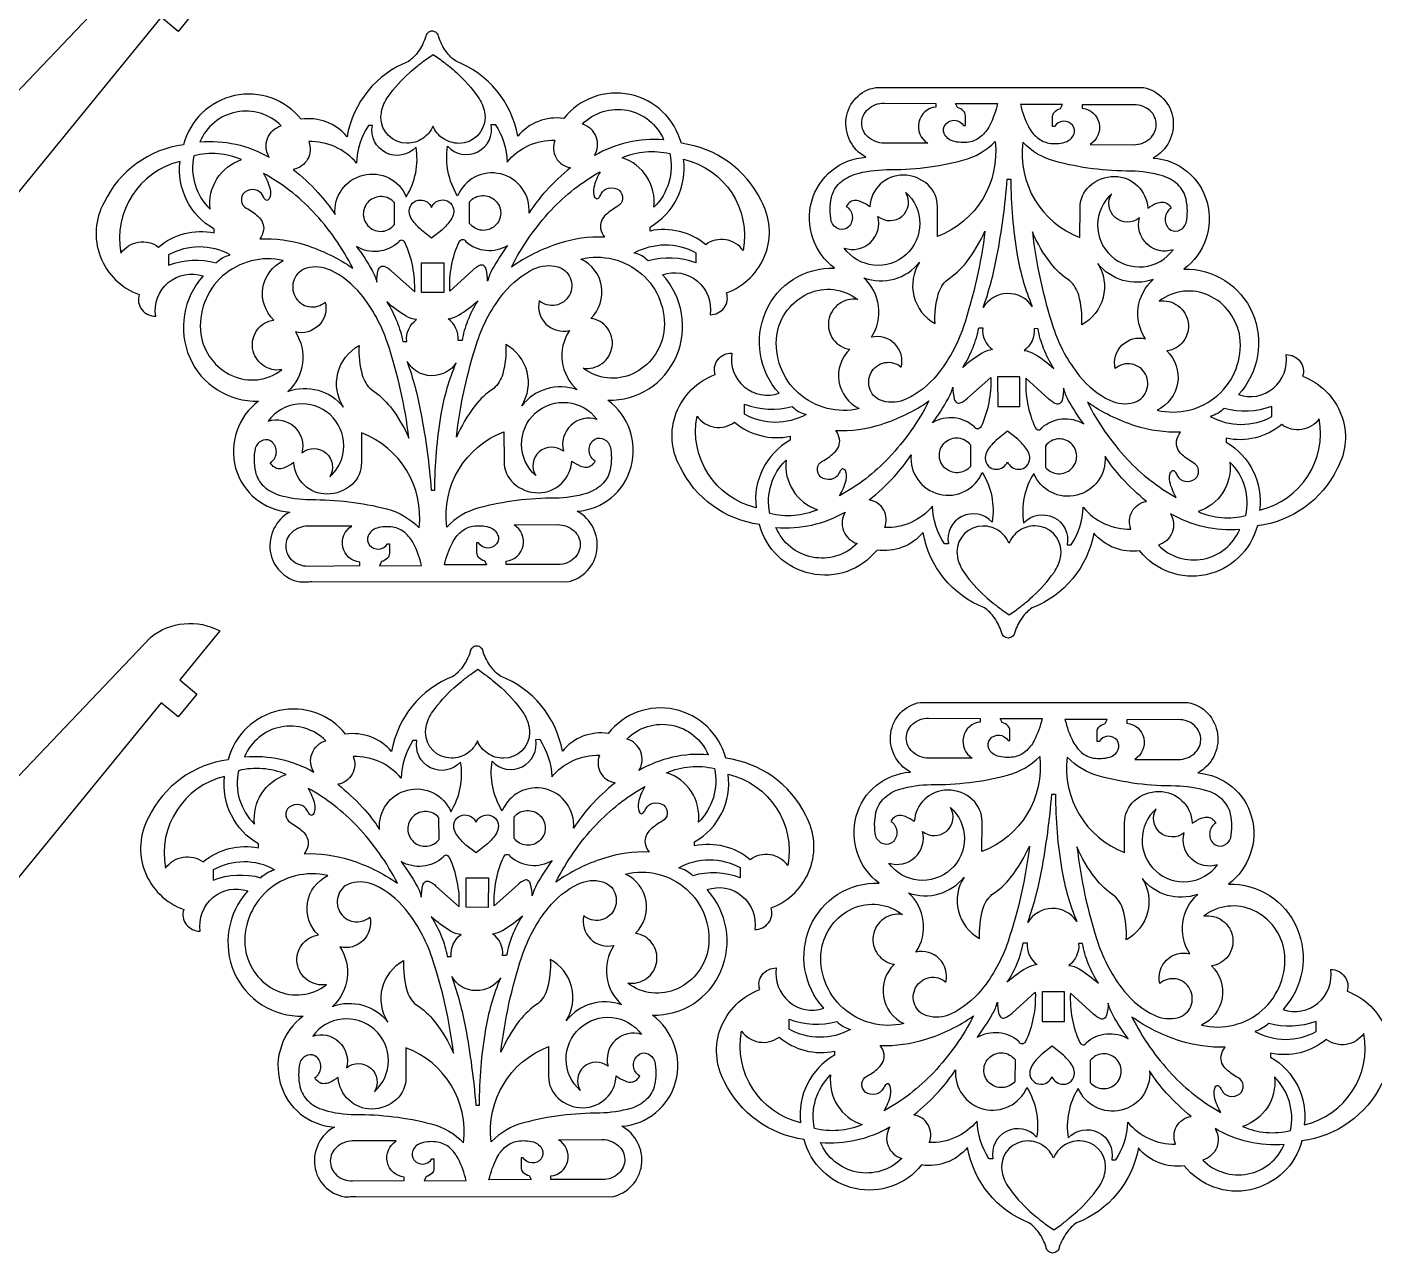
# Model space of a CAD drawing. Header units: metres. Extents: x 22 to 507, y 16 to 293.
# Drawn here: x 197.9 to 380.4, y 19 to 184.9 of the extents above; entities that cross this region are included whole.
import ezdxf

# ---------------------------------------------------------------- set-up
doc = ezdxf.new("R2010")
doc.units = ezdxf.units.M

msp = doc.modelspace()

# ---------------------------------------------------------------- linework, layer by layer
for points in [[(183.438666, 162.336339), (214.669779, 195.106384, -0.302741), (224.074252, 195.985552), (218.644484, 189.348135), (218.644484, 189.348135), (220.975193, 187.441633), (218.442594, 184.345516), (216.11177, 186.252112), (189.894984, 154.20438)], [(183.438666, 69.524922), (214.669779, 102.294967, -0.302741), (224.074252, 103.174134), (218.644484, 96.536717), (218.644484, 96.536717), (220.975193, 94.630216), (218.442594, 91.534099), (216.11177, 93.440695), (189.894984, 61.392963)], [(381.409037, 41.899544, -0.252412), (370.595367, 34.137696, -0.281757), (363.641939, 27.529437, -0.286287), (354.667076, 30.775285, -0.261934), (348.452621, 33.178169, -0.261819), (340.085702, 23.035675, 0.086119), (338.745753, 21.717171, 0.073573), (337.741865, 19.764007, -0.19404), (337.470229, 19.212276, -0.172274), (336.834173, 18.951726), (336.834173, 18.951726, -0.175715), (336.222718, 19.211872, -0.190301), (335.957484, 19.768667, 0.073573), (334.964799, 21.727548, 0.086119), (333.632423, 23.053705, -0.261819), (325.32373, 33.243953, -0.261934), (319.095615, 30.8767, -0.286287), (310.102309, 27.682306, -0.281757), (303.186842, 34.330281, -0.252412), (292.417804, 42.153935, -0.221322), (291.902702, 49.428449, -0.217626), (297.181169, 54.622067, -0.246618), (297.525812, 56.632535, -0.237689), (299.423106, 57.550714, 0.260721), (301.121545, 52.9925, 0.264357), (305.843664, 52.09831, -0.294693), (304.019687, 63.14981, -0.307947), (313.34407, 69.039165, -0.308338), (310.245045, 78.104123, -0.319939), (317.574268, 84.060359, -0.308978), (314.9247, 89.343442, -0.326778), (318.93747, 93.507228, 0.003766), (319.742463, 93.488502, 0.003782), (320.544076, 93.481958), (355.184208, 93.50388, -0.319226), (359.172778, 89.21718, -0.308978), (356.492996, 83.949359, -0.319939), (363.787985, 77.951244, -0.308338), (360.637093, 68.904184, -0.307947), (369.927594, 62.961522, -0.294693), (368.040352, 51.92065, 0.264357), (372.767515, 52.78778, 0.260721), (374.492032, 57.336192, -0.237689), (376.384036, 56.407162, -0.246618), (376.717159, 54.394752, -0.217626), (381.965794, 49.170988, -0.221322)]]:
    msp.add_lwpolyline(points, format="xyb")
for points in [[(252.800595, 184.378178, 0.175715), (252.18914, 184.118031, 0.190301), (251.923906, 183.561236, -0.073573), (250.931221, 181.602355, -0.086119), (249.598845, 180.276199, 0.261819), (241.290152, 170.085951, 0.261934), (235.062037, 172.453204, 0.286287), (226.068731, 175.647597, 0.281757), (219.153264, 168.999622, 0.252412), (208.384226, 161.175969, 0.221322), (207.869124, 153.901455, 0.217626), (213.147591, 148.707837, 0.246618), (213.492234, 146.697368, 0.237689), (215.389528, 145.779189, -0.260721), (217.087967, 150.337404, -0.264357), (221.810086, 151.231593, 0.294693), (219.986109, 140.180094, 0.307947), (229.310492, 134.290738, 0.308338), (226.211467, 125.22578, 0.319939), (233.54069, 119.269544, 0.308978), (230.891122, 113.986462, 0.326778), (234.903892, 109.822675, -0.003766), (235.708884, 109.841402, -0.003782), (236.510498, 109.847945), (271.15063, 109.826023, 0.319226), (275.1392, 114.112724, 0.308978), (272.459418, 119.380544, 0.319939), (279.754407, 125.378659, 0.308338), (276.603515, 134.42572, 0.307947), (285.894016, 140.368382, 0.294693), (284.006774, 151.409254, -0.264357), (288.733936, 150.542124, -0.260721), (290.458454, 145.993711, 0.237689), (292.350458, 146.922742, 0.246618), (292.683581, 148.935151, 0.217626), (297.932216, 154.158915, 0.221322), (297.375459, 161.43036, 0.252412), (286.561789, 169.192208, 0.281757), (279.608361, 175.800467, 0.286287), (270.633498, 172.554618, 0.261934), (264.419043, 170.151734, 0.261819), (256.052124, 180.294229, -0.086119), (254.712175, 181.612733, -0.073573), (253.708287, 183.565896, 0.19404), (253.436651, 184.117628, 0.172274), (252.800595, 184.378178)], [(259.982563, 172.689586, -0.414209), (256.4495, 169.185689, -0.147534), (254.306011, 169.837915, -0.151132), (252.925088, 171.536994, -0.150974), (251.538567, 169.843703, -0.14792), (249.400846, 169.202791, -0.414209), (245.884828, 172.723791), (245.886647, 172.741104), (245.884904, 172.755201, -0.026838), (245.891398, 172.870857, -0.008412), (245.938025, 173.237261), (245.960267, 173.437776, -0.106385), (246.855383, 175.512624, -0.055229), (249.733115, 178.730803, -0.012385), (250.790257, 179.632254, -0.011588), (251.965048, 180.5405), (252.954497, 181.236388), (253.940561, 180.535672, -0.011587), (255.110937, 179.621696, -0.012384), (256.163702, 178.715088, -0.055224), (259.025846, 175.482882, -0.106378), (259.910928, 173.403705), (259.931857, 173.203085, -0.008049), (259.976902, 172.83262, -0.026838), (259.982638, 172.720772), (259.980824, 172.705801), (259.982563, 172.689586)], [(330.801027, 102.205444, -0.175715), (330.189572, 102.46559, -0.190301), (329.924338, 103.022385, 0.073573), (328.931653, 104.981266, 0.086119), (327.599277, 106.307423, -0.261819), (319.290584, 116.497671, -0.261934), (313.062469, 114.130418, -0.286287), (304.069163, 110.936024, -0.281757), (297.153696, 117.583999, -0.252412), (286.384658, 125.407652, -0.221322), (285.869556, 132.682167, -0.217626), (291.148023, 137.875784, -0.246618), (291.492666, 139.886253, -0.237689), (293.38996, 140.804432, 0.260721), (295.088399, 136.246217, 0.264357), (299.810518, 135.352028, -0.294693), (297.986541, 146.403527, -0.307947), (307.310924, 152.292883, -0.308338), (304.211899, 161.357841, -0.319939), (311.541122, 167.314077, -0.308978), (308.891554, 172.597159, -0.326778), (312.904323, 176.760946, 0.003766), (313.709316, 176.74222, 0.003782), (314.51093, 176.735676), (349.151062, 176.757598, -0.319226), (353.139632, 172.470898, -0.308978), (350.45985, 167.203077, -0.319939), (357.754839, 161.204962, -0.308338), (354.603947, 152.157902, -0.307947), (363.894448, 146.215239, -0.294693), (362.007206, 135.174368, 0.264357), (366.734368, 136.041497, 0.260721), (368.458886, 140.58991, -0.237689), (370.35089, 139.66088, -0.246618), (370.684013, 137.64847, -0.217626), (375.932648, 132.424706, -0.221322), (375.375891, 125.153261, -0.252412), (364.562221, 117.391414, -0.281757), (357.608793, 110.783154, -0.286287), (348.63393, 114.029003, -0.261934), (342.419475, 116.431887, -0.261819), (334.052556, 106.289393, 0.086119), (332.712607, 104.970889, 0.073573), (331.708719, 103.017725, -0.19404), (331.437083, 102.465994, -0.172274), (330.801027, 102.205444)], [(221.376502, 169.394174, -0.15263), (230.761411, 167.311911, -0.493094), (232.375507, 171.57318, 0.533936), (221.376502, 169.394174)], [(284.167033, 169.673535, 0.15263), (274.794204, 167.537557, 0.493094), (273.155729, 171.789511, -0.533936), (284.167033, 169.673535)], [(321.01504, 174.570019), (321.013693, 174.099399, 0.327147), (318.72015, 172.068535, 0.315889), (319.925972, 169.204716), (314.020743, 169.203126, -0.179173), (311.816457, 170.067231, -0.213197), (310.990001, 171.905492, -0.213469), (311.84192, 173.820879, -0.191974), (314.011506, 174.618596), (321.01504, 174.570019)], [(325.032922, 172.955631, 0.201276), (324.790448, 173.551313, 0.132915), (323.965096, 174.026841), (323.699482, 174.580532), (329.393129, 174.563269, -0.059285), (328.295052, 171.579887, -0.100549), (327.121143, 170.10281, -0.134988), (325.499482, 169.358126, -0.111286), (323.351166, 169.486157, -0.222893), (322.160449, 170.513569, -0.282743), (322.32685, 171.778205, -0.51663), (324.76447, 171.60667), (325.032869, 171.605901), (325.032922, 172.955631)], [(336.831286, 172.822294, -0.201276), (337.077168, 173.416577, -0.132915), (337.90523, 173.88737), (338.174011, 174.439531), (332.480358, 174.454878, 0.059285), (333.561331, 171.465255, 0.100549), (334.72676, 169.981479, 0.134988), (336.34413, 169.22752, 0.111286), (338.493144, 169.343245, 0.222893), (339.689726, 170.363821, 0.282743), (339.53057, 171.629389, 0.51663), (337.092008, 171.471817), (336.823609, 171.472586), (336.831286, 172.822294)], [(340.858348, 174.413644), (340.857, 173.943024, -0.327147), (343.138874, 171.899058, -0.315889), (341.91667, 169.042191), (347.821793, 169.006781, 0.179173), (350.030992, 169.858247, 0.213197), (350.867962, 171.691745, 0.213469), (350.027028, 173.61198, 0.191974), (347.862046, 174.422109), (340.858348, 174.413644)], [(234.005899, 165.669545, -0.036975), (237.359922, 162.542372, -0.044963), (239.663371, 159.553515, -0.368789), (243.467966, 164.88701, -0.370118), (249.31371, 161.958446, 0.182343), (250.636588, 168.672661, -0.333657), (246.557785, 167.910344, -0.33743), (244.722856, 171.608539), (244.186059, 171.607001, 0.14139), (242.59017, 166.50231, 0.230444), (236.09938, 169.422935, -0.484112), (234.005899, 165.669545)], [(271.559175, 165.876635, 0.036975), (268.223117, 162.730304, 0.044963), (265.936825, 159.728304, 0.368789), (262.101745, 165.039921, 0.370118), (256.27287, 162.077925, -0.182343), (254.911559, 168.784454, 0.333657), (258.994661, 168.045509, 0.33743), (260.808379, 171.754153), (261.345177, 171.75569, -0.14139), (262.970275, 166.660223, -0.230444), (269.444232, 169.617974, 0.484112), (271.559175, 165.876635)], [(282.851074, 160.543329, 0.356733), (278.537174, 167.241603, -0.163605), (285.001312, 167.796416), (285.001312, 167.796416, -0.258985), (282.851074, 160.543329)], [(312.078513, 160.612133, 0.054073), (310.870994, 161.292369, 0.098845), (310.124083, 161.449953, 0.14861), (309.450323, 161.253159, 0.126212), (308.896119, 160.646766, -0.482794), (309.196848, 157.882987, -0.282753), (307.921531, 157.586571, -0.239483), (306.859319, 158.664759, -0.106877), (306.888057, 161.850206, -0.151037), (308.024236, 163.826441, -0.118383), (310.120758, 165.008925, -0.066053), (314.348214, 165.630393, 0.066372), (324.672899, 166.889992, 0.138099), (329.053103, 169.44708, -0.345818), (321.231939, 156.585124), (321.243469, 160.611408, 0.212665), (319.965916, 163.572812, 0.188307), (316.604584, 164.884968, 0.397983), (312.078513, 160.612133)], [(349.714789, 160.404805, -0.054073), (350.926184, 161.078114, -0.098845), (351.673985, 161.231417, -0.14861), (352.346606, 161.030768, -0.126212), (352.897328, 160.421211, 0.482794), (352.580776, 157.6592, 0.282753), (353.854374, 157.355484, 0.239483), (354.922743, 158.427571, 0.106877), (354.91225, 161.613131, 0.151037), (353.787408, 163.59584, 0.118383), (351.697692, 164.790312, 0.066053), (347.473866, 165.435981, -0.066372), (337.156564, 166.754693, -0.138099), (332.791077, 169.336825, 0.345818), (340.538449, 156.430286), (340.549979, 160.45657, -0.212665), (341.844471, 163.410609, -0.188307), (345.213263, 164.703492, -0.397983), (349.714789, 160.404805)], [(218.686384, 166.742559, 0.400555), (210.682691, 154.331889, -0.419822), (215.760766, 155.151734, -0.229949), (223.290752, 157.052305), (223.289215, 157.589103, -0.30347), (218.686384, 166.742559)], [(222.744731, 160.271654, -0.356733), (227.020197, 166.994525, 0.163605), (220.552987, 167.512308), (220.552987, 167.512308, 0.258985), (222.744731, 160.271654)], [(286.872293, 167.037371, -0.400555), (294.946935, 154.672743, 0.419822), (289.864247, 155.463492, 0.229949), (282.323499, 157.320905), (282.321962, 157.857703, 0.30347), (286.872293, 167.037371)], [(242.094011, 152.274531, 0.070467), (236.660147, 159.958366, 0.078646), (229.978181, 165.1186, -0.082386), (230.864699, 162.973495, -0.151999), (230.769935, 161.698567, -0.138702), (230.54594, 161.483751, -0.233966), (230.355625, 161.478198, -0.122517), (230.172979, 161.624185, -0.049434), (229.871945, 162.110937, 0.235585), (228.860405, 162.888168, 0.203416), (227.434477, 162.585824, 0.237424), (226.980914, 161.418005, 0.252246), (227.641425, 160.431398, -0.059203), (229.232547, 159.31326, -0.107177), (229.867331, 158.436072, -0.14994), (229.98322, 157.434763, -0.117158), (229.466733, 156.264687, -0.086577), (235.630755, 155.437853, -0.074684), (242.094011, 152.274531)], [(263.547912, 152.435518, -0.070467), (268.937681, 160.150348, -0.078646), (275.589983, 165.348767, 0.082386), (274.715765, 163.19862, 0.151999), (274.817829, 161.924256, 0.138702), (275.043051, 161.710727, 0.233966), (275.233395, 161.706263, 0.122517), (275.415201, 161.853294, 0.049434), (275.713442, 162.341762, -0.235585), (276.720515, 163.124773, -0.203416), (278.148151, 162.830602, -0.237424), (278.608394, 161.665399, -0.252246), (277.953546, 160.675026, 0.059203), (276.368853, 159.547793, 0.107177), (275.739104, 158.666984, 0.14994), (275.628951, 157.665028, 0.117158), (276.152131, 156.497929, 0.086577), (269.992945, 155.635805, 0.074684), (263.547912, 152.435518)], [(331.185789, 164.340852, 0.040939), (332.056944, 154.039594, 0.058767), (334.075667, 147.113205, 0.55006), (327.433954, 146.943253, 0.03827), (329.299876, 153.898946, 0.026136), (330.700535, 164.342241), (331.185789, 164.340852)], [(316.988492, 154.11814, -0.446561), (308.611579, 155.010758, 0.277461), (312.171807, 155.780378, 0.274166), (313.186958, 159.292273, 0.361419), (316.461639, 159.341595, 0.368969), (316.961576, 162.540677, -0.446673), (316.988492, 154.11814)], [(344.767697, 153.93904, 0.446561), (353.149585, 154.783666, -0.277461), (349.593823, 155.573664, -0.274166), (348.598802, 159.091315, -0.361419), (345.324457, 159.159391, -0.368969), (344.842851, 162.361284, 0.446673), (344.767697, 153.93904)], [(247.713978, 158.195749), (247.705522, 161.148537, 0.430156), (244.218956, 161.313929, 0.436987), (244.28225, 157.86708, 0.436987), (247.713978, 158.195749)], [(255.758887, 160.014042, -0.026765), (255.756496, 159.967291, -0.007794), (255.737233, 159.807796), (255.728261, 159.721927, -0.106648), (255.348608, 158.833261, -0.055244), (254.119444, 157.450376), (252.741659, 156.372047), (251.358602, 157.443706, -0.055249), (250.12273, 158.820633, -0.106667), (249.738845, 159.707395), (249.729456, 159.79322, -0.008349), (249.709332, 159.950465, -0.027047), (249.706566, 159.999358), (249.707417, 160.005452), (249.706534, 160.012809, -0.414191), (251.216026, 161.5187, -0.305182), (252.729303, 160.520206, -0.305087), (254.242308, 161.526043, -0.414191), (255.759089, 160.027495), (255.758476, 160.020612), (255.758887, 160.014042)], [(257.894125, 158.324452), (257.88567, 161.27724, -0.430156), (261.371232, 161.462598, -0.436987), (261.327679, 158.015442, -0.436987), (257.894125, 158.324452)], [(316.349627, 138.883133, 0.560551), (312.294712, 142.934561, 0.370872), (311.284238, 150.976688, 0.323636), (318.806156, 153.102556, 0.433809), (320.919661, 144.780768, -0.082102), (321.356054, 148.768082, -0.144231), (322.584537, 150.730444, 0.086221), (325.161221, 153.084247, 0.06096), (327.676143, 157.310505, -0.050595), (324.768965, 144.389084, -0.089983), (321.166572, 137.824473, -0.111453), (317.046158, 134.577235, -0.183677), (313.806774, 134.310551, -0.232489), (312.135034, 135.807111, -0.221996), (312.25927, 138.142977, -0.484127), (316.349627, 138.883133)], [(345.319297, 138.700623, -0.560551), (349.397349, 142.728761, -0.370872), (350.453866, 150.764969, -0.323636), (342.944246, 152.933883, -0.433809), (340.783114, 144.624335, 0.082102), (340.369566, 148.614083, 0.144231), (339.152341, 150.583449, -0.086221), (336.58918, 152.951971, -0.06096), (334.098505, 157.192563, 0.050595), (336.93163, 144.254704, 0.089983), (340.496367, 137.669568, 0.111453), (344.598116, 134.398785, 0.183677), (347.83592, 134.113553, 0.232489), (349.516203, 135.600514, 0.221996), (349.405347, 137.937053, 0.484127), (345.319297, 138.700623)], [(217.125534, 154.081838), (217.132878, 152.704553, -0.158305), (223.570682, 153.02659, -0.127948), (225.446499, 154.105666, 0.257678), (217.125534, 154.081838)], [(245.320479, 150.404763, -0.058107), (245.526602, 152.012445, -0.172591), (245.836063, 152.479248, -0.261504), (246.311417, 152.542368, -0.099888), (247.304968, 151.89333), (250.455097, 149.078761, 0.058005), (250.18853, 152.510409, 0.058933), (249.151292, 155.735868, 0.120696), (248.934625, 155.976533, 0.143474), (248.673874, 156.060805, 0.319596), (248.257694, 155.781496, -0.328158), (242.582193, 155.215041, -0.030236), (244.681442, 151.996617, -0.067984), (245.320479, 150.404763)], [(260.332206, 150.547302, 0.058107), (260.116879, 152.153777, 0.172591), (259.80475, 152.6188, 0.261504), (259.329042, 152.679196, 0.099888), (258.339224, 152.024479), (255.205267, 149.191915, -0.058005), (255.452176, 152.625033, -0.058933), (256.470924, 155.85638, -0.120696), (256.686208, 156.098282, -0.143474), (256.946473, 156.184046, -0.319596), (257.364246, 155.907125, 0.328158), (263.042898, 155.373184, 0.030236), (260.962116, 152.14279, 0.067984), (260.332206, 150.547302)], [(288.50563, 154.385797), (288.506174, 153.008493, 0.158305), (282.066631, 153.293653, 0.127948), (280.184664, 154.361968, -0.257678), (288.50563, 154.385797)], [(231.373508, 145.272241, -0.52662), (232.662973, 153.305554, 0.244718), (224.447438, 151.230731, 0.246763), (221.487863, 143.357386, 0.123098), (222.907526, 140.00028, 0.124633), (225.712908, 137.742011, 0.280237), (232.444315, 138.531329), (232.457981, 138.545073, -0.416845), (228.510167, 141.409746, -0.417527), (231.373508, 145.272241)], [(274.308345, 145.494743, 0.52662), (272.972892, 153.520539, -0.244718), (281.200174, 151.492803, -0.246763), (284.204794, 143.636536, -0.123098), (282.804381, 140.271355, -0.124633), (280.011979, 137.997056, -0.280237), (273.276162, 138.747808), (273.262417, 138.761474, 0.416845), (277.19376, 141.64871, 0.417527), (274.308345, 145.494743)], [(238.349195, 147.700489, -0.560551), (234.29428, 143.64906, -0.370872), (233.283806, 135.606934, -0.323636), (240.805724, 133.481065, -0.433809), (242.919229, 141.802853, 0.082102), (243.355622, 137.815539, 0.144231), (244.584105, 135.853177, -0.086221), (247.160789, 133.499374, -0.06096), (249.675711, 129.273116, 0.050595), (246.768533, 142.194537, 0.089983), (243.16614, 148.759148, 0.111453), (239.045726, 152.006386, 0.183677), (235.806342, 152.27307, 0.232489), (234.134602, 150.77651, 0.221996), (234.258838, 148.440644, 0.484127), (238.349195, 147.700489)], [(267.318865, 147.882998, 0.560551), (271.396917, 143.85486, 0.370872), (272.453434, 135.818653, 0.323636), (264.943814, 133.649739, 0.433809), (262.782682, 141.959286, -0.082102), (262.369134, 137.969538, -0.144231), (261.151909, 136.000172, 0.086221), (258.588748, 133.63165, 0.06096), (256.098073, 129.391058, -0.050595), (258.931198, 142.328918, -0.089983), (262.495935, 148.914053, -0.111453), (266.597684, 152.184836, -0.183677), (269.835488, 152.470069, -0.232489), (271.515771, 150.983108, -0.221996), (271.404915, 148.646568, -0.484127), (267.318865, 147.882998)], [(258.997799, 147.85917, 0.047518), (257.620209, 145.164663, 0.051671), (256.865781, 142.484642), (256.328983, 142.483105, 0.265765), (254.97942, 145.431853, 0.106393), (256.392726, 145.918165, 0.048515), (258.997799, 147.85917)], [(309.37394, 141.31138, 0.52662), (310.663405, 133.278067, -0.244718), (302.44787, 135.35289, -0.246763), (299.488295, 143.226236, -0.123098), (300.907958, 146.583341, -0.124633), (303.71334, 148.84161, -0.280237), (310.444747, 148.052293), (310.458413, 148.038548, 0.416845), (306.510599, 145.173875, 0.417527), (309.37394, 141.31138)], [(352.308777, 141.088879, -0.52662), (350.973324, 133.063082, 0.244718), (359.200606, 135.090819, 0.246763), (362.205226, 142.947085, 0.123098), (360.804813, 146.312266, 0.124633), (358.012411, 148.586566, 0.280237), (351.276594, 147.835814), (351.262849, 147.822147, -0.416845), (355.194192, 144.934911, -0.417527), (352.308777, 141.088879)], [(246.67026, 147.724317, -0.047518), (248.06326, 145.037744, -0.051671), (248.833025, 142.362089), (249.369823, 142.363626, -0.265765), (250.702475, 145.320054, -0.106393), (249.286408, 145.798265, -0.048515), (246.67026, 147.724317)], [(324.670692, 138.859304, 0.047518), (326.063692, 141.545877, 0.051671), (326.833457, 144.221533), (327.370255, 144.219995, 0.265765), (328.702907, 141.263567, 0.106393), (327.28684, 140.785357, 0.048515), (324.670692, 138.859304)], [(336.998231, 138.724452, -0.047518), (335.620641, 141.418959, -0.051671), (334.866213, 144.098979), (334.329415, 144.100516, -0.265765), (332.979852, 141.151769, -0.106393), (334.393158, 140.665456, -0.048515), (336.998231, 138.724452)], [(253.185357, 122.24277, -0.040939), (254.056512, 132.544028, -0.058767), (256.075235, 139.470416, -0.55006), (249.433522, 139.640369, -0.03827), (251.299444, 132.684675, -0.026136), (252.700103, 122.24138), (253.185357, 122.24277)], [(323.320911, 136.178858, 0.058107), (323.527034, 134.571176, 0.172591), (323.836495, 134.104374, 0.261504), (324.311849, 134.041254, 0.099888), (325.3054, 134.690291), (328.455529, 137.50486, -0.058005), (328.188962, 134.073213, -0.058933), (327.151724, 130.847753, -0.120696), (326.935057, 130.607088, -0.143474), (326.674306, 130.522816, -0.319596), (326.258126, 130.802125, 0.328158), (320.582625, 131.36858, 0.030236), (322.681874, 134.587005, 0.067984), (323.320911, 136.178858)], [(338.332638, 136.036319, -0.058107), (338.117311, 134.429844, -0.172591), (337.805182, 133.964822, -0.261504), (337.329474, 133.904425, -0.099888), (336.339656, 134.559142), (333.205699, 137.391707, 0.058005), (333.452608, 133.958589, 0.058933), (334.471356, 130.727242, 0.120696), (334.68664, 130.485339, 0.143474), (334.946905, 130.399576, 0.319596), (335.364678, 130.676497, -0.328158), (341.04333, 131.210437, -0.030236), (338.962548, 134.440832, -0.067984), (338.332638, 136.036319)], [(238.98806, 132.465481, 0.446561), (230.611147, 131.572863, -0.277461), (234.171375, 130.803243, -0.274166), (235.186526, 127.291348, -0.361419), (238.461207, 127.242026, -0.368969), (238.961144, 124.042944, 0.446673), (238.98806, 132.465481)], [(266.767265, 132.644582, -0.446561), (275.149153, 131.799956, 0.277461), (271.593391, 131.009958, 0.274166), (270.59837, 127.492306, 0.361419), (267.324025, 127.42423, 0.368969), (266.842419, 124.222337, -0.446673), (266.767265, 132.644582)], [(295.125966, 132.501784), (295.13331, 133.879068, 0.158305), (301.571114, 133.557031, 0.127948), (303.446931, 132.477955, -0.257678), (295.125966, 132.501784)], [(320.094443, 134.30909, -0.070467), (314.660579, 126.625255, -0.078646), (307.978613, 121.465022, 0.082386), (308.865131, 123.610127, 0.151999), (308.770367, 124.885054, 0.138702), (308.546372, 125.09987, 0.233966), (308.356057, 125.105424, 0.122517), (308.173411, 124.959436, 0.049434), (307.872377, 124.472684, -0.235585), (306.860837, 123.695454, -0.203416), (305.434909, 123.997797, -0.237424), (304.981346, 125.165617, -0.252246), (305.641857, 126.152223, 0.059203), (307.232979, 127.270362, 0.107177), (307.867763, 128.147549, 0.14994), (307.983652, 129.148858, 0.117158), (307.467165, 130.318934, 0.086577), (313.631187, 131.145768, 0.074684), (320.094443, 134.30909)], [(341.548344, 134.148103, 0.070467), (346.938113, 126.433273, 0.078646), (353.590415, 121.234854, -0.082386), (352.716197, 123.385001, -0.151999), (352.818261, 124.659366, -0.138702), (353.043483, 124.872895, -0.233966), (353.233827, 124.877358, -0.122517), (353.415633, 124.730328, -0.049434), (353.713874, 124.241859, 0.235585), (354.720947, 123.458848, 0.203416), (356.148583, 123.75302, 0.237424), (356.608826, 124.918222, 0.252246), (355.953977, 125.908596, -0.059203), (354.369285, 127.035829, -0.107177), (353.739536, 127.916637, -0.14994), (353.629383, 128.918594, -0.117158), (354.152563, 130.085692, -0.086577), (347.993377, 130.947816, -0.074684), (341.548344, 134.148103)], [(366.506062, 132.197825), (366.506606, 133.575129, -0.158305), (360.067063, 133.289968, -0.127948), (358.185096, 132.221653, 0.257678), (366.506062, 132.197825)], [(296.686816, 119.841062, -0.400555), (288.683123, 132.251733, 0.419822), (293.761198, 131.431888, 0.229949), (301.291184, 129.531317), (301.289647, 128.994519, 0.30347), (296.686816, 119.841062)], [(364.872725, 119.54625, 0.400555), (372.947367, 131.910878, -0.419822), (367.864679, 131.12013, -0.229949), (360.323931, 129.262716), (360.322394, 128.725918, -0.30347), (364.872725, 119.54625)], [(234.078081, 125.971489, -0.054073), (232.870562, 125.291253, -0.098845), (232.123651, 125.133668, -0.14861), (231.449891, 125.330462, -0.126212), (230.895687, 125.936855, 0.482794), (231.196416, 128.700634, 0.282753), (229.921099, 128.99705, 0.239483), (228.858887, 127.918863, 0.106877), (228.887625, 124.733415, 0.151037), (230.023804, 122.757181, 0.118383), (232.120326, 121.574696, 0.066053), (236.347782, 120.953229, -0.066372), (246.672467, 119.693629, -0.138099), (251.052671, 117.136542, 0.345818), (243.231507, 129.998497), (243.243037, 125.972214, -0.212665), (241.965484, 123.010809, -0.188307), (238.604152, 121.698653, -0.397983), (234.078081, 125.971489)], [(271.714357, 126.178817, 0.054073), (272.925752, 125.505508, 0.098845), (273.673553, 125.352204, 0.14861), (274.346174, 125.552853, 0.126212), (274.896896, 126.16241, -0.482794), (274.580344, 128.924422, -0.282753), (275.853942, 129.228137, -0.239483), (276.922311, 128.156051, -0.106877), (276.911818, 124.970491, -0.151037), (275.786976, 122.987782, -0.118383), (273.69726, 121.793309, -0.066053), (269.473434, 121.14764, 0.066372), (259.156132, 119.828929, 0.138099), (254.790645, 117.246796, -0.345818), (262.538017, 130.153335), (262.549547, 126.127052, 0.212665), (263.844039, 123.173013, 0.188307), (267.212831, 121.88013, 0.397983), (271.714357, 126.178817)], [(333.759319, 126.569579, 0.026765), (333.756928, 126.61633, 0.007794), (333.737665, 126.775825), (333.728693, 126.861694, 0.106648), (333.34904, 127.75036, 0.055244), (332.119876, 129.133245), (330.742091, 130.211574), (329.359034, 129.139915, 0.055249), (328.123162, 127.762988, 0.106667), (327.739277, 126.876226), (327.729888, 126.790401, 0.008349), (327.709764, 126.633156, 0.027047), (327.706998, 126.584264), (327.707849, 126.578169), (327.706966, 126.570812, 0.414191), (329.216458, 125.064921, 0.305182), (330.729735, 126.063416, 0.305087), (332.24274, 125.057579, 0.414191), (333.759521, 126.556127), (333.758908, 126.56301), (333.759319, 126.569579)], [(325.71441, 128.387872), (325.705954, 125.435084, -0.430156), (322.219388, 125.269692, -0.436987), (322.282682, 128.716542, -0.436987), (325.71441, 128.387872)], [(335.894557, 128.259169), (335.886102, 125.306381, 0.430156), (339.371664, 125.121023, 0.436987), (339.328111, 128.568179, 0.436987), (335.894557, 128.259169)], [(300.745163, 126.311967, 0.356733), (305.020629, 119.589096, -0.163605), (298.553419, 119.071314), (298.553419, 119.071314, -0.258985), (300.745163, 126.311967)], [(312.006331, 120.914076, 0.036975), (315.360354, 124.041249, 0.044963), (317.663803, 127.030106, 0.368789), (321.468398, 121.696611, 0.370118), (327.314142, 124.625176, -0.182343), (328.63702, 117.91096, 0.333657), (324.558217, 118.673278, 0.33743), (322.723288, 114.975083), (322.186491, 114.97662, -0.14139), (320.590602, 120.081311, -0.230444), (314.099812, 117.160686, 0.484112), (312.006331, 120.914076)], [(349.559607, 120.706986, -0.036975), (346.223549, 123.853317, -0.044963), (343.937256, 126.855317, -0.368789), (340.102177, 121.5437, -0.370118), (334.273302, 124.505697, 0.182343), (332.911991, 117.799167, -0.333657), (336.995093, 118.538112, -0.33743), (338.808811, 114.829469), (339.345609, 114.827932, 0.14139), (340.970707, 119.923399, 0.230444), (347.444664, 116.965647, -0.484112), (349.559607, 120.706986)], [(360.851506, 126.040292, -0.356733), (356.537606, 119.342018, 0.163605), (363.001744, 118.787205), (363.001744, 118.787205, 0.258985), (360.851506, 126.040292)], [(299.376934, 117.189448, 0.15263), (308.761843, 119.27171, 0.493094), (310.375939, 115.010441, -0.533936), (299.376934, 117.189448)], [(362.167465, 116.910086, -0.15263), (352.794636, 119.046064, -0.493094), (351.156161, 114.79411, 0.533936), (362.167465, 116.910086)], [(243.014608, 112.013602), (243.013261, 112.484222, -0.327147), (240.719718, 114.515086, -0.315889), (241.92554, 117.378906), (236.020311, 117.380495, 0.179173), (233.816025, 116.516391, 0.213197), (232.98957, 114.678129, 0.213469), (233.841488, 112.762742, 0.191974), (236.011074, 111.965026), (243.014608, 112.013602)], [(247.03249, 113.62799, -0.201276), (246.790016, 113.032309, -0.132915), (245.964664, 112.556781), (245.69905, 112.00309), (251.392697, 112.020352, 0.059285), (250.29462, 115.003735, 0.100549), (249.120711, 116.480812, 0.134988), (247.49905, 117.225496, 0.111286), (245.350734, 117.097464, 0.222893), (244.160017, 116.070052, 0.282743), (244.326418, 114.805416, 0.51663), (246.764038, 114.976952), (247.032437, 114.97772), (247.03249, 113.62799)], [(258.830854, 113.761327, 0.201276), (259.076736, 113.167044, 0.132915), (259.904798, 112.696251), (260.173579, 112.14409), (254.479926, 112.128743, -0.059285), (255.560899, 115.118366, -0.100549), (256.726328, 116.602142, -0.134988), (258.343698, 117.356102, -0.111286), (260.492712, 117.240376, -0.222893), (261.689294, 116.2198, -0.282743), (261.530138, 114.954232, -0.51663), (259.091576, 115.111804), (258.823177, 115.111035), (258.830854, 113.761327)], [(262.857916, 112.169977), (262.856568, 112.640597, 0.327147), (265.138442, 114.684564, 0.315889), (263.916238, 117.54143), (269.821361, 117.57684, -0.179173), (272.03056, 116.725375, -0.213197), (272.86753, 114.891876, -0.213469), (272.026596, 112.971642, -0.191974), (269.861614, 112.161513), (262.857916, 112.169977)], [(337.982995, 113.894035, 0.414209), (334.449932, 117.397932, 0.147534), (332.306443, 116.745706, 0.151132), (330.92552, 115.046628, 0.150974), (329.538999, 116.739919, 0.14792), (327.401278, 117.38083, 0.414209), (323.88526, 113.85983), (323.887079, 113.842517), (323.885336, 113.828421, 0.026838), (323.89183, 113.712765, 0.008412), (323.938457, 113.34636), (323.960699, 113.145845, 0.106385), (324.855815, 111.070998, 0.055229), (327.733547, 107.852819, 0.012385), (328.790689, 106.951367, 0.011588), (329.96548, 106.043121), (330.954929, 105.347233), (331.940993, 106.047949, 0.011587), (333.111369, 106.961926, 0.012384), (334.164134, 107.868533, 0.055224), (337.026278, 111.10074, 0.106378), (337.91136, 113.179917), (337.932289, 113.380537, 0.008049), (337.977334, 113.751002, 0.026838), (337.98307, 113.862849), (337.981256, 113.87782), (337.982995, 113.894035)], [(258.833741, 101.12446, 0.175715), (258.222286, 100.864313, 0.190301), (257.957052, 100.307519, -0.073573), (256.964367, 98.348637, -0.086119), (255.631991, 97.022481, 0.261819), (247.323298, 86.832233, 0.261934), (241.095183, 89.199486, 0.286287), (232.101877, 92.39388, 0.281757), (225.18641, 85.745905, 0.252412), (214.417372, 77.922251, 0.221322), (213.90227, 70.647737, 0.217626), (219.180737, 65.454119, 0.246618), (219.52538, 63.443651, 0.237689), (221.422674, 62.525472, -0.260721), (223.121113, 67.083686, -0.264357), (227.843232, 67.977876, 0.294693), (226.019255, 56.926376, 0.307947), (235.343638, 51.03702, 0.308338), (232.244614, 41.972062, 0.319939), (239.573836, 36.015826, 0.308978), (236.924268, 30.732744, 0.326778), (240.937038, 26.568957, -0.003766), (241.742031, 26.587684, -0.003782), (242.543644, 26.594227), (277.183776, 26.572306, 0.319226), (281.172346, 30.859006, 0.308978), (278.492564, 36.126827, 0.319939), (285.787553, 42.124941, 0.308338), (282.636661, 51.172002, 0.307947), (291.927162, 57.114664, 0.294693), (290.03992, 68.155536, -0.264357), (294.767083, 67.288406, -0.260721), (296.4916, 62.739994, 0.237689), (298.383604, 63.669024, 0.246618), (298.716727, 65.681434, 0.217626), (303.965363, 70.905197, 0.221322), (303.408605, 78.176642, 0.252412), (292.594935, 85.93849, 0.281757), (285.641507, 92.546749, 0.286287), (276.666644, 89.300901, 0.261934), (270.452189, 86.898016, 0.261819), (262.08527, 97.040511, -0.086119), (260.745321, 98.359015, -0.073573), (259.741433, 100.312179, 0.19404), (259.469797, 100.86391, 0.172274), (258.833741, 101.12446)], [(266.015709, 89.435869, -0.414209), (262.482646, 85.931971, -0.147534), (260.339158, 86.584197, -0.151132), (258.958234, 88.283276, -0.150974), (257.571713, 86.589985, -0.14792), (255.433992, 85.949073, -0.414209), (251.917974, 89.470074), (251.919793, 89.487387), (251.91805, 89.501483, -0.026838), (251.924544, 89.617139, -0.008412), (251.971171, 89.983544), (251.993413, 90.184059, -0.106385), (252.888529, 92.258906, -0.055229), (255.766261, 95.477085, -0.012385), (256.823404, 96.378536, -0.011588), (257.998194, 97.286783), (258.987643, 97.982671), (259.973707, 97.281954, -0.011587), (261.144083, 96.367978, -0.012384), (262.196848, 95.461371, -0.055224), (265.058992, 92.229164, -0.106378), (265.944075, 90.149987), (265.965003, 89.949367, -0.008049), (266.010048, 89.578902, -0.026838), (266.015784, 89.467054), (266.01397, 89.452083), (266.015709, 89.435869)], [(327.048187, 91.316301), (327.046839, 90.845682, 0.327147), (324.753296, 88.814817, 0.315889), (325.959118, 85.950998), (320.053889, 85.949408, -0.179173), (317.849603, 86.813513, -0.213197), (317.023148, 88.651775, -0.213469), (317.875066, 90.567162, -0.191974), (320.044652, 91.364878), (327.048187, 91.316301)], [(331.066068, 89.701914, 0.201276), (330.823594, 90.297595, 0.132915), (329.998242, 90.773123), (329.732628, 91.326814), (335.426275, 91.309552, -0.059285), (334.328198, 88.326169, -0.100549), (333.154289, 86.849092, -0.134988), (331.532628, 86.104408, -0.111286), (329.384312, 86.23244, -0.222893), (328.193595, 87.259852, -0.282743), (328.359996, 88.524487, -0.51663), (330.797616, 88.352952), (331.066015, 88.352183), (331.066068, 89.701914)], [(227.409648, 86.140456, -0.15263), (236.794557, 84.058194, -0.493094), (238.408653, 88.319462, 0.533936), (227.409648, 86.140456)], [(290.200179, 86.419817, 0.15263), (280.82735, 84.283839, 0.493094), (279.188875, 88.535793, -0.533936), (290.200179, 86.419817)], [(342.864432, 89.568577, -0.201276), (343.110314, 90.16286, -0.132915), (343.938376, 90.633652), (344.207157, 91.185813), (338.513504, 91.20116, 0.059285), (339.594477, 88.211537, 0.100549), (340.759906, 86.727762, 0.134988), (342.377276, 85.973802, 0.111286), (344.52629, 86.089528, 0.222893), (345.722872, 87.110103, 0.282743), (345.563716, 88.375671, 0.51663), (343.125154, 88.2181), (342.856755, 88.218868), (342.864432, 89.568577)], [(346.891494, 91.159926), (346.890146, 90.689307, -0.327147), (349.17202, 88.64534, -0.315889), (347.949817, 85.788473), (353.854939, 85.753063, 0.179173), (356.064138, 86.604529, 0.213197), (356.901108, 88.438027, 0.213469), (356.060174, 90.358262, 0.191974), (353.895192, 91.168391), (346.891494, 91.159926)], [(240.039045, 82.415827, -0.036975), (243.393068, 79.288654, -0.044963), (245.696517, 76.299797, -0.368789), (249.501112, 81.633292, -0.370118), (255.346856, 78.704728, 0.182343), (256.669734, 85.418944, -0.333657), (252.590931, 84.656626, -0.33743), (250.756002, 88.354821), (250.219205, 88.353284, 0.14139), (248.623316, 83.248593, 0.230444), (242.132526, 86.169217, -0.484112), (240.039045, 82.415827)], [(277.592321, 82.622918, 0.036975), (274.256263, 79.476587, 0.044963), (271.969971, 76.474586, 0.368789), (268.134891, 81.786203, 0.370118), (262.306016, 78.824207, -0.182343), (260.944705, 85.530736, 0.333657), (265.027807, 84.791791, 0.33743), (266.841525, 88.500435), (267.378323, 88.501972, -0.14139), (269.003422, 83.406505, -0.230444), (275.477378, 86.364256, 0.484112), (277.592321, 82.622918)], [(318.111659, 77.358415, 0.054073), (316.90414, 78.038651, 0.098845), (316.157229, 78.196235, 0.14861), (315.483469, 77.999441, 0.126212), (314.929265, 77.393048, -0.482794), (315.229994, 74.629269, -0.282753), (313.954677, 74.332853, -0.239483), (312.892465, 75.411041, -0.106877), (312.921203, 78.596488, -0.151037), (314.057382, 80.572723, -0.118383), (316.153904, 81.755207, -0.066053), (320.38136, 82.376675, 0.066372), (330.706045, 83.636275, 0.138099), (335.086249, 86.193362, -0.345818), (327.265085, 73.331406), (327.276615, 77.35769, 0.212665), (325.999062, 80.319094, 0.188307), (322.63773, 81.63125, 0.397983), (318.111659, 77.358415)], [(355.747935, 77.151087, -0.054073), (356.95933, 77.824396, -0.098845), (357.707131, 77.9777, -0.14861), (358.379752, 77.77705, -0.126212), (358.930474, 77.167493, 0.482794), (358.613922, 74.405482, 0.282753), (359.88752, 74.101767, 0.239483), (360.955889, 75.173853, 0.106877), (360.945396, 78.359413, 0.151037), (359.820554, 80.342122, 0.118383), (357.730838, 81.536594, 0.066053), (353.507012, 82.182264, -0.066372), (343.18971, 83.500975, -0.138099), (338.824223, 86.083107, 0.345818), (346.571595, 73.176569), (346.583125, 77.202852, -0.212665), (347.877617, 80.156891, -0.188307), (351.246409, 81.449774, -0.397983), (355.747935, 77.151087)], [(228.777877, 77.017937, -0.356733), (233.053343, 83.740808, 0.163605), (226.586133, 84.25859), (226.586133, 84.25859, 0.258985), (228.777877, 77.017937)], [(288.88422, 77.289611, 0.356733), (284.57032, 83.987885, -0.163605), (291.034458, 84.542699), (291.034458, 84.542699, -0.258985), (288.88422, 77.289611)], [(224.71953, 83.488841, 0.400555), (216.715837, 71.078171, -0.419822), (221.793912, 71.898016, -0.229949), (229.323899, 73.798587), (229.322361, 74.335385, -0.30347), (224.71953, 83.488841)], [(269.581058, 69.181801, -0.070467), (274.970827, 76.896631, -0.078646), (281.623129, 82.095049, 0.082386), (280.748911, 79.944902, 0.151999), (280.850975, 78.670538, 0.138702), (281.076197, 78.457009, 0.233966), (281.266541, 78.452545, 0.122517), (281.448347, 78.599576, 0.049434), (281.746588, 79.088044, -0.235585), (282.753661, 79.871056, -0.203416), (284.181297, 79.576884, -0.237424), (284.641541, 78.411681, -0.252246), (283.986692, 77.421308, 0.059203), (282.401999, 76.294075, 0.107177), (281.77225, 75.413266, 0.14994), (281.662097, 74.41131, 0.117158), (282.185277, 73.244211, 0.086577), (276.026091, 72.382087, 0.074684), (269.581058, 69.181801)], [(292.90544, 83.783653, -0.400555), (300.980081, 71.419026, 0.419822), (295.897393, 72.209774, 0.229949), (288.356645, 74.067187), (288.355108, 74.603985, 0.30347), (292.90544, 83.783653)], [(248.127157, 69.020813, 0.070467), (242.693293, 76.704648, 0.078646), (236.011327, 81.864882, -0.082386), (236.897845, 79.719777, -0.151999), (236.803081, 78.444849, -0.138702), (236.579086, 78.230034, -0.233966), (236.388771, 78.22448, -0.122517), (236.206125, 78.370467, -0.049434), (235.905091, 78.857219, 0.235585), (234.893551, 79.63445, 0.203416), (233.467623, 79.332107, 0.237424), (233.01406, 78.164287, 0.252246), (233.674571, 77.17768, -0.059203), (235.265693, 76.059542, -0.107177), (235.900477, 75.182355, -0.14994), (236.016366, 74.181045, -0.117158), (235.499879, 73.01097, -0.086577), (241.663901, 72.184135, -0.074684), (248.127157, 69.020813)], [(337.218935, 81.087134, 0.040939), (338.09009, 70.785876, 0.058767), (340.108813, 63.859488, 0.55006), (333.4671, 63.689535, 0.03827), (335.333023, 70.645228, 0.026136), (336.733681, 81.088523), (337.218935, 81.087134)], [(253.747124, 74.942031), (253.738668, 77.894819, 0.430156), (250.252102, 78.060212, 0.436987), (250.315396, 74.613362, 0.436987), (253.747124, 74.942031)], [(263.927271, 75.070734), (263.918816, 78.023522, -0.430156), (267.404378, 78.20888, -0.436987), (267.360825, 74.761725, -0.436987), (263.927271, 75.070734)], [(323.021638, 70.864423, -0.446561), (314.644725, 71.75704, 0.277461), (318.204953, 72.52666, 0.274166), (319.220104, 76.038555, 0.361419), (322.494785, 76.087877, 0.368969), (322.994722, 79.28696, -0.446673), (323.021638, 70.864423)], [(350.800843, 70.685322, 0.446561), (359.182731, 71.529948, -0.277461), (355.626969, 72.319946, -0.274166), (354.631948, 75.837597, -0.361419), (351.357603, 75.905673, -0.368969), (350.875997, 79.107567, 0.446673), (350.800843, 70.685322)], [(261.792033, 76.760324, -0.026765), (261.789642, 76.713574, -0.007794), (261.770379, 76.554079), (261.761407, 76.468209, -0.106648), (261.381754, 75.579543, -0.055244), (260.15259, 74.196658), (258.774805, 73.118329), (257.391748, 74.189988, -0.055249), (256.155876, 75.566915, -0.106667), (255.771991, 76.453677), (255.762602, 76.539502, -0.008349), (255.742478, 76.696748, -0.027047), (255.739713, 76.74564), (255.740563, 76.751734), (255.73968, 76.759092, -0.414191), (257.249172, 78.264982, -0.305182), (258.762449, 77.266488, -0.305087), (260.275454, 78.272325, -0.414191), (261.792235, 76.773777), (261.791622, 76.766894), (261.792033, 76.760324)], [(322.382773, 55.629415, 0.560551), (318.327858, 59.680843, 0.370872), (317.317384, 67.72297, 0.323636), (324.839302, 69.848839, 0.433809), (326.952807, 61.52705, -0.082102), (327.3892, 65.514364, -0.144231), (328.617683, 67.476726, 0.086221), (331.194368, 69.830529, 0.06096), (333.709289, 74.056787, -0.050595), (330.802111, 61.135366, -0.089983), (327.199718, 54.570755, -0.111453), (323.079304, 51.323517, -0.183677), (319.83992, 51.056833, -0.232489), (318.16818, 52.553394, -0.221996), (318.292416, 54.889259, -0.484127), (322.382773, 55.629415)], [(351.352443, 55.446905, -0.560551), (355.430495, 59.475044, -0.370872), (356.487012, 67.511251, -0.323636), (348.977392, 69.680165, -0.433809), (346.81626, 61.370618, 0.082102), (346.402712, 65.360365, 0.144231), (345.185487, 67.329731, -0.086221), (342.622326, 69.698253, -0.06096), (340.131651, 73.938845, 0.050595), (342.964777, 61.000986, 0.089983), (346.529513, 54.415851, 0.111453), (350.631262, 51.145067, 0.183677), (353.869066, 50.859835, 0.232489), (355.549349, 52.346796, 0.221996), (355.438493, 54.683335, 0.484127), (351.352443, 55.446905)], [(223.15868, 70.82812), (223.166024, 69.450835, -0.158305), (229.603828, 69.772872, -0.127948), (231.479645, 70.851948, 0.257678), (223.15868, 70.82812)], [(251.353625, 67.151045, -0.058107), (251.559748, 68.758727, -0.172591), (251.869209, 69.22553, -0.261504), (252.344563, 69.28865, -0.099888), (253.338114, 68.639612), (256.488243, 65.825044, 0.058005), (256.221676, 69.256691, 0.058933), (255.184438, 72.48215, 0.120696), (254.967771, 72.722816, 0.143474), (254.70702, 72.807088, 0.319596), (254.29084, 72.527778, -0.328158), (248.615339, 71.961323, -0.030236), (250.714588, 68.742899, -0.067984), (251.353625, 67.151045)], [(266.365353, 67.293584, 0.058107), (266.150025, 68.900059, 0.172591), (265.837896, 69.365082, 0.261504), (265.362188, 69.425478, 0.099888), (264.37237, 68.770761), (261.238413, 65.938197, -0.058005), (261.485322, 69.371315, -0.058933), (262.50407, 72.602662, -0.120696), (262.719354, 72.844564, -0.143474), (262.979619, 72.930328, -0.319596), (263.397392, 72.653407, 0.328158), (269.076044, 72.119467, 0.030236), (266.995262, 68.889072, 0.067984), (266.365353, 67.293584)], [(294.538776, 71.132079), (294.53932, 69.754775, 0.158305), (288.099777, 70.039935, 0.127948), (286.21781, 71.10825, -0.257678), (294.538776, 71.132079)], [(237.406654, 62.018524, -0.52662), (238.696119, 70.051837, 0.244718), (230.480584, 67.977014, 0.246763), (227.521009, 60.103668, 0.123098), (228.940672, 56.746563, 0.124633), (231.746054, 54.488293, 0.280237), (238.477461, 55.277611), (238.491127, 55.291356, -0.416845), (234.543313, 58.156029, -0.417527), (237.406654, 62.018524)], [(273.352011, 64.629281, 0.560551), (277.430063, 60.601142, 0.370872), (278.48658, 52.564935, 0.323636), (270.97696, 50.396021, 0.433809), (268.815829, 58.705568, -0.082102), (268.40228, 54.71582, -0.144231), (267.185055, 52.746455, 0.086221), (264.621894, 50.377933, 0.06096), (262.131219, 46.13734, -0.050595), (264.964345, 59.0752, -0.089983), (268.529081, 65.660335, -0.111453), (272.63083, 68.931118, -0.183677), (275.868634, 69.216351, -0.232489), (277.548917, 67.72939, -0.221996), (277.438061, 65.392851, -0.484127), (273.352011, 64.629281)], [(280.341491, 62.241025, 0.52662), (279.006038, 70.266821, -0.244718), (287.23332, 68.239085, -0.246763), (290.23794, 60.382819, -0.123098), (288.837527, 57.017637, -0.124633), (286.045125, 54.743338, -0.280237), (279.309308, 55.49409), (279.295563, 55.507756, 0.416845), (283.226906, 58.394992, 0.417527), (280.341491, 62.241025)], [(244.382341, 64.446771, -0.560551), (240.327426, 60.395342, -0.370872), (239.316952, 52.353216, -0.323636), (246.83887, 50.227347, -0.433809), (248.952375, 58.549136, 0.082102), (249.388768, 54.561822, 0.144231), (250.617251, 52.59946, -0.086221), (253.193936, 50.245656, -0.06096), (255.708857, 46.019398, 0.050595), (252.801679, 58.94082, 0.089983), (249.199286, 65.505431, 0.111453), (245.078872, 68.752668, 0.183677), (241.839488, 69.019352, 0.232489), (240.167748, 67.522792, 0.221996), (240.291984, 65.186926, 0.484127), (244.382341, 64.446771)], [(315.407086, 58.057662, 0.52662), (316.696551, 50.024349, -0.244718), (308.481016, 52.099172, -0.246763), (305.521441, 59.972518, -0.123098), (306.941104, 63.329623, -0.124633), (309.746486, 65.587893, -0.280237), (316.477893, 64.798575), (316.491559, 64.78483, 0.416845), (312.543745, 61.920157, 0.417527), (315.407086, 58.057662)], [(358.341923, 57.835161, -0.52662), (357.00647, 49.809365, 0.244718), (365.233752, 51.837101, 0.246763), (368.238372, 59.693367, 0.123098), (366.837959, 63.058548, 0.124633), (364.045557, 65.332848, 0.280237), (357.30974, 64.582096), (357.295995, 64.56843, -0.416845), (361.227338, 61.681193, -0.417527), (358.341923, 57.835161)], [(252.703406, 64.4706, -0.047518), (254.096406, 61.784027, -0.051671), (254.866171, 59.108371), (255.402969, 59.109908, -0.265765), (256.735621, 62.066337, -0.106393), (255.319554, 62.544547, -0.048515), (252.703406, 64.4706)], [(265.030945, 64.605452, 0.047518), (263.653355, 61.910945, 0.051671), (262.898927, 59.230925), (262.362129, 59.229387, 0.265765), (261.012566, 62.178135, 0.106393), (262.425872, 62.664448, 0.048515), (265.030945, 64.605452)], [(330.703838, 55.605586, 0.047518), (332.096838, 58.292159, 0.051671), (332.866603, 60.967815), (333.403401, 60.966278, 0.265765), (334.736053, 58.009849, 0.106393), (333.319986, 57.531639, 0.048515), (330.703838, 55.605586)], [(343.031377, 55.470734, -0.047518), (341.653787, 58.165241, -0.051671), (340.899359, 60.845261), (340.362561, 60.846798, -0.265765), (339.012998, 57.898051, -0.106393), (340.426304, 57.411738, -0.048515), (343.031377, 55.470734)], [(259.218503, 38.989052, -0.040939), (260.089658, 49.29031, -0.058767), (262.108381, 56.216698, -0.55006), (255.466668, 56.386651, -0.03827), (257.332591, 49.430957, -0.026136), (258.733249, 38.987662), (259.218503, 38.989052)], [(329.354057, 52.925141, 0.058107), (329.56018, 51.317458, 0.172591), (329.869641, 50.850656, 0.261504), (330.344995, 50.787536, 0.099888), (331.338546, 51.436573), (334.488675, 54.251142, -0.058005), (334.222108, 50.819495, -0.058933), (333.18487, 47.594035, -0.120696), (332.968203, 47.35337, -0.143474), (332.707452, 47.269098, -0.319596), (332.291272, 47.548407, 0.328158), (326.615771, 48.114862, 0.030236), (328.71502, 51.333287, 0.067984), (329.354057, 52.925141)], [(344.365784, 52.782602, -0.058107), (344.150457, 51.176126, -0.172591), (343.838328, 50.711104, -0.261504), (343.36262, 50.650707, -0.099888), (342.372802, 51.305425), (339.238845, 54.137989, 0.058005), (339.485754, 50.704871, 0.058933), (340.504502, 47.473524, 0.120696), (340.719786, 47.231622, 0.143474), (340.980051, 47.145858, 0.319596), (341.397824, 47.422779, -0.328158), (347.076476, 47.956719, -0.030236), (344.995694, 51.187114, -0.067984), (344.365784, 52.782602)], [(245.021206, 49.211763, 0.446561), (236.644293, 48.319146, -0.277461), (240.204521, 47.549525, -0.274166), (241.219672, 44.03763, -0.361419), (244.494353, 43.988308, -0.368969), (244.99429, 40.789226, 0.446673), (245.021206, 49.211763)], [(272.800411, 49.390864, -0.446561), (281.182299, 48.546238, 0.277461), (277.626537, 47.75624, 0.274166), (276.631516, 44.238588, 0.361419), (273.357171, 44.170512, 0.368969), (272.875565, 40.968619, -0.446673), (272.800411, 49.390864)], [(301.159112, 49.248066), (301.166456, 50.625351, 0.158305), (307.60426, 50.303314, 0.127948), (309.480077, 49.224238, -0.257678), (301.159112, 49.248066)], [(326.127589, 51.055372, -0.070467), (320.693725, 43.371538, -0.078646), (314.011759, 38.211304, 0.082386), (314.898277, 40.356409, 0.151999), (314.803513, 41.631337, 0.138702), (314.579518, 41.846152, 0.233966), (314.389203, 41.851706, 0.122517), (314.206557, 41.705719, 0.049434), (313.905523, 41.218967, -0.235585), (312.893983, 40.441736, -0.203416), (311.468055, 40.744079, -0.237424), (311.014492, 41.911899, -0.252246), (311.675003, 42.898505, 0.059203), (313.266125, 44.016644, 0.107177), (313.900909, 44.893831, 0.14994), (314.016798, 45.89514, 0.117158), (313.500311, 47.065216, 0.086577), (319.664333, 47.892051, 0.074684), (326.127589, 51.055372)], [(347.58149, 50.894385, 0.070467), (352.971259, 43.179555, 0.078646), (359.623561, 37.981136, -0.082386), (358.749343, 40.131284, -0.151999), (358.851407, 41.405648, -0.138702), (359.076629, 41.619177, -0.233966), (359.266973, 41.623641, -0.122517), (359.448779, 41.47661, -0.049434), (359.74702, 40.988141, 0.235585), (360.754093, 40.20513, 0.203416), (362.181729, 40.499302, 0.237424), (362.641972, 41.664505, 0.252246), (361.987124, 42.654878, -0.059203), (360.402431, 43.782111, -0.107177), (359.772682, 44.662919, -0.14994), (359.662529, 45.664876, -0.117158), (360.185709, 46.831974, -0.086577), (354.026523, 47.694098, -0.074684), (347.58149, 50.894385)], [(372.539208, 48.944107), (372.539752, 50.321411, -0.158305), (366.100209, 50.03625, -0.127948), (364.218242, 48.967935, 0.257678), (372.539208, 48.944107)], [(302.719962, 36.587344, -0.400555), (294.716269, 48.998015, 0.419822), (299.794344, 48.17817, 0.229949), (307.32433, 46.277599), (307.322793, 45.740801, 0.30347), (302.719962, 36.587344)], [(370.905872, 36.292532, 0.400555), (378.980513, 48.65716, -0.419822), (373.897825, 47.866412, -0.229949), (366.357077, 46.008998), (366.35554, 45.472201, -0.30347), (370.905872, 36.292532)], [(240.111227, 42.717771, -0.054073), (238.903708, 42.037535, -0.098845), (238.156797, 41.879951, -0.14861), (237.483037, 42.076745, -0.126212), (236.928833, 42.683137, 0.482794), (237.229562, 45.446916, 0.282753), (235.954245, 45.743332, 0.239483), (234.892033, 44.665145, 0.106877), (234.920771, 41.479697, 0.151037), (236.05695, 39.503463, 0.118383), (238.153472, 38.320979, 0.066053), (242.380928, 37.699511, -0.066372), (252.705613, 36.439911, -0.138099), (257.085817, 33.882824, 0.345818), (249.264653, 46.744779), (249.276183, 42.718496, -0.212665), (247.99863, 39.757092, -0.188307), (244.637298, 38.444936, -0.397983), (240.111227, 42.717771)], [(277.747503, 42.925099, 0.054073), (278.958898, 42.25179, 0.098845), (279.706699, 42.098486, 0.14861), (280.37932, 42.299136, 0.126212), (280.930042, 42.908692, -0.482794), (280.61349, 45.670704, -0.282753), (281.887088, 45.974419, -0.239483), (282.955457, 44.902333, -0.106877), (282.944964, 41.716773, -0.151037), (281.820122, 39.734064, -0.118383), (279.730406, 38.539591, -0.066053), (275.50658, 37.893922, 0.066372), (265.189278, 36.575211, 0.138099), (260.823791, 33.993079, -0.345818), (268.571163, 46.899617), (268.582693, 42.873334, 0.212665), (269.877185, 39.919295, 0.188307), (273.245977, 38.626412, 0.397983), (277.747503, 42.925099)], [(331.747556, 45.134154), (331.7391, 42.181367, -0.430156), (328.252534, 42.015974, -0.436987), (328.315828, 45.462824, -0.436987), (331.747556, 45.134154)], [(339.792465, 43.315861, 0.026765), (339.790074, 43.362612, 0.007794), (339.770811, 43.522107), (339.761839, 43.607976, 0.106648), (339.382186, 44.496642, 0.055244), (338.153022, 45.879527), (336.775237, 46.957857), (335.39218, 45.886198, 0.055249), (334.156308, 44.50927, 0.106667), (333.772423, 43.622508), (333.763034, 43.536684, 0.008349), (333.74291, 43.379438, 0.027047), (333.740144, 43.330546), (333.740995, 43.324452), (333.740112, 43.317094, 0.414191), (335.249604, 41.811204, 0.305182), (336.762881, 42.809698, 0.305087), (338.275886, 41.803861, 0.414191), (339.792667, 43.302409), (339.792054, 43.309292), (339.792465, 43.315861)], [(341.927703, 45.005451), (341.919248, 42.052664, 0.430156), (345.40481, 41.867305, 0.436987), (345.361257, 45.314461, 0.436987), (341.927703, 45.005451)], [(306.778309, 43.058249, 0.356733), (311.053775, 36.335378, -0.163605), (304.586565, 35.817596), (304.586565, 35.817596, -0.258985), (306.778309, 43.058249)], [(318.039477, 37.660358, 0.036975), (321.3935, 40.787531, 0.044963), (323.696949, 43.776388, 0.368789), (327.501544, 38.442894, 0.370118), (333.347288, 41.371458, -0.182343), (334.670166, 34.657242, 0.333657), (330.591363, 35.41956, 0.33743), (328.756434, 31.721365), (328.219637, 31.722902, -0.14139), (326.623748, 36.827593, -0.230444), (320.132958, 33.906969, 0.484112), (318.039477, 37.660358)], [(355.592753, 37.453268, -0.036975), (352.256695, 40.599599, -0.044963), (349.970403, 43.6016, -0.368789), (346.135323, 38.289982, -0.370118), (340.306448, 41.251979, 0.182343), (338.945137, 34.54545, -0.333657), (343.028239, 35.284394, -0.33743), (344.841957, 31.575751), (345.378755, 31.574214, 0.14139), (347.003854, 36.669681, 0.230444), (353.47781, 33.71193, -0.484112), (355.592753, 37.453268)], [(366.884652, 42.786574, -0.356733), (362.570752, 36.0883, 0.163605), (369.03489, 35.533487), (369.03489, 35.533487, 0.258985), (366.884652, 42.786574)], [(305.41008, 33.93573, 0.15263), (314.794989, 36.017992, 0.493094), (316.409085, 31.756724, -0.533936), (305.41008, 33.93573)], [(368.200611, 33.656368, -0.15263), (358.827782, 35.792347, -0.493094), (357.189307, 31.540392, 0.533936), (368.200611, 33.656368)], [(249.047755, 28.759885), (249.046407, 29.230504, -0.327147), (246.752864, 31.261369, -0.315889), (247.958686, 34.125188), (242.053457, 34.126777, 0.179173), (239.849171, 33.262673, 0.213197), (239.022716, 31.424411, 0.213469), (239.874634, 29.509024, 0.191974), (242.04422, 28.711308), (249.047755, 28.759885)], [(253.065636, 30.374272, -0.201276), (252.823162, 29.778591, -0.132915), (251.99781, 29.303063), (251.732196, 28.749372), (257.425843, 28.766634, 0.059285), (256.327766, 31.750017, 0.100549), (255.153857, 33.227094, 0.134988), (253.532196, 33.971778, 0.111286), (251.38388, 33.843746, 0.222893), (250.193163, 32.816334, 0.282743), (250.359564, 31.551699, 0.51663), (252.797184, 31.723234), (253.065583, 31.724002), (253.065636, 30.374272)], [(264.864, 30.507609, 0.201276), (265.109882, 29.913326, 0.132915), (265.937944, 29.442533), (266.206725, 28.890373), (260.513072, 28.875025, -0.059285), (261.594045, 31.864648, -0.100549), (262.759474, 33.348424, -0.134988), (264.376844, 34.102384, -0.111286), (266.525858, 33.986658, -0.222893), (267.72244, 32.966083, -0.282743), (267.563284, 31.700515, -0.51663), (265.124722, 31.858086), (264.856323, 31.857318), (264.864, 30.507609)], [(268.891062, 28.91626), (268.889714, 29.386879, 0.327147), (271.171588, 31.430846, 0.315889), (269.949385, 34.287712), (275.854507, 34.323123, -0.179173), (278.063706, 33.471657, -0.213197), (278.900676, 31.638159, -0.213469), (278.059742, 29.717924, -0.191974), (275.89476, 28.907795), (268.891062, 28.91626)], [(344.016141, 30.640317, 0.414209), (340.483078, 34.144215, 0.147534), (338.33959, 33.491989, 0.151132), (336.958666, 31.79291, 0.150974), (335.572145, 33.486201, 0.14792), (333.434424, 34.127113, 0.414209), (329.918406, 30.606112), (329.920225, 30.588799), (329.918482, 30.574703, 0.026838), (329.924976, 30.459047, 0.008412), (329.971603, 30.092642), (329.993845, 29.892127, 0.106385), (330.888961, 27.81728, 0.055229), (333.766693, 24.599101, 0.012385), (334.823836, 23.69765, 0.011588), (335.998626, 22.789403), (336.988075, 22.093515), (337.974139, 22.794231, 0.011587), (339.144515, 23.708208, 0.012384), (340.19728, 24.614815, 0.055224), (343.059424, 27.847022, 0.106378), (343.944507, 29.926199), (343.965435, 30.126819, 0.008049), (344.01048, 30.497284, 0.026838), (344.016216, 30.609131), (344.014402, 30.624103), (344.016141, 30.640317)]]:
    msp.add_lwpolyline(points, format="xyb", close=True)
for points in [[(254.391367, 149.010098), (251.391369, 149.014072), (251.396668, 153.014069), (254.396665, 153.010095), (254.391367, 149.010098)], [(332.391799, 137.573523), (329.391801, 137.569549), (329.3971, 133.569553), (332.397097, 133.573527), (332.391799, 137.573523)], [(260.424513, 65.756381), (257.424515, 65.760354), (257.429814, 69.760351), (260.429811, 69.756377), (260.424513, 65.756381)], [(338.424945, 54.319805), (335.424947, 54.315832), (335.430246, 50.315835), (338.430243, 50.319809), (338.424945, 54.319805)]]:
    msp.add_lwpolyline(points, close=True)

doc.saveas('drawing.dxf')
